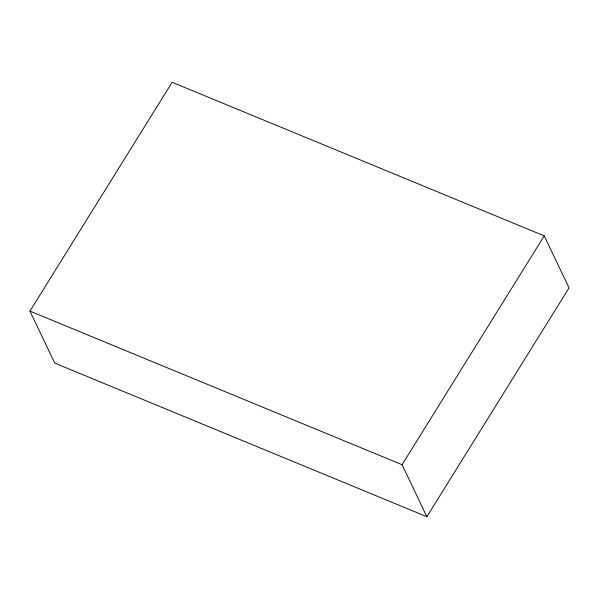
<?xml version="1.0" encoding="UTF-8"?>
<svg xmlns="http://www.w3.org/2000/svg" width="599" height="599" viewBox="0 0 599 599"><rect width="100%" height="100%" fill="white"/><g stroke="black" fill="none" stroke-linecap="round" stroke-linejoin="round"><path stroke-width="0.9" d="M29.95 311.113L172.13 82.288L544.244 235.879L569.05 287.887L426.87 516.712L54.756 363.121L29.95 311.113L402.064 464.704L426.87 516.712M402.064 464.704L544.244 235.879"/></g></svg>
